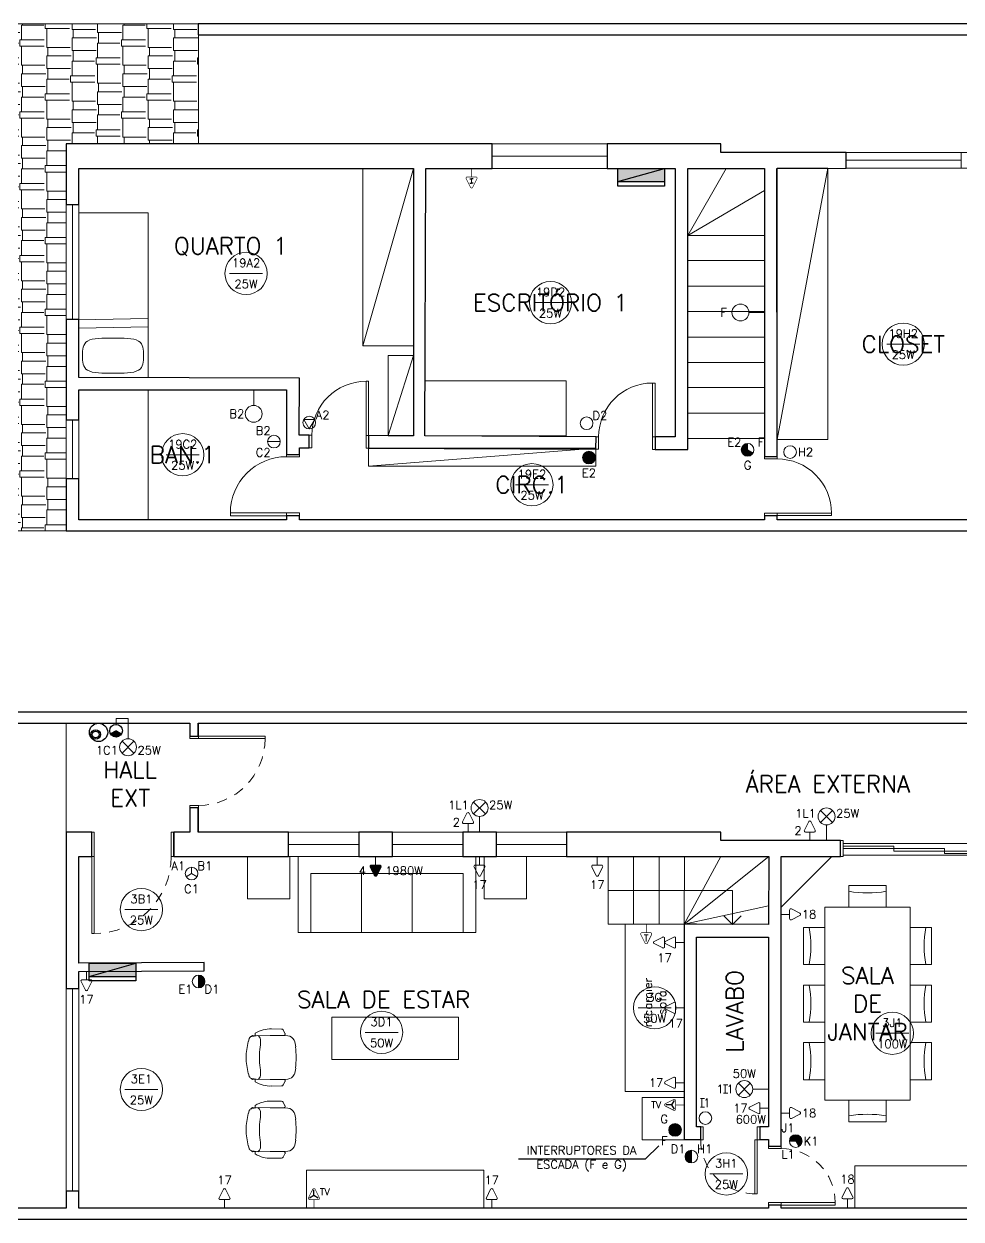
# Model space of a CAD drawing. Extents: x 0 to 175, y -16 to 63.
# Drawn here: x 14.13 to 25.22, y 32.58 to 46.73 of the extents above; entities that cross this region are included whole.
import ezdxf
from ezdxf.enums import TextEntityAlignment as Align

# ---------------------------------------------------------------- set-up
doc = ezdxf.new("R2010")
doc.units = 0
doc.header["$LTSCALE"] = 0.5
doc.header["$MEASUREMENT"] = 0
doc.linetypes.add('HIDDEN', pattern=[0.375, 0.25, -0.125])
doc.layers.get('0').update_dxf_attribs({"linetype": 'CONTINUOUS'})
for name, color, linetype, lineweight in [('ARQ - PAR01', 172, 'CONTINUOUS', 30), ('ELE01 - INTER', 100, 'CONTINUOUS', 15), ('ELE01 - INTER TXT', 100, 'CONTINUOUS', 9), ('ELE01 - LAMP', 50, 'CONTINUOUS', 20), ('ELE01 - LAMP NOVA', 190, 'CONTINUOUS', 20), ('ELE01 - LAMP TXT', 100, 'CONTINUOUS', 15), ('ELE01 - Q.DISTR', 4, 'CONTINUOUS', 30), ('ELE01 - TOM 127V', 130, 'CONTINUOUS', 15), ('ELE01 - TOM 127V NOVA', 180, 'CONTINUOUS', 20), ('ELE01 - TOM 127V TXT', 130, 'CONTINUOUS', 15), ('ELE01 - TOM 220V NOVA', 240, 'CONTINUOUS', 20), ('ELE01 - TOM 220V TXT', 242, 'CONTINUOUS', 15), ('ELE02 - TELEFONE', 170, 'CONTINUOUS', 9), ('TXT02', 2, 'CONTINUOUS', 20)]:
    doc.layers.add(name, color=color, linetype=linetype, lineweight=lineweight)
doc.layers.add('ARQ01', color=144, linetype='CONTINUOUS', lineweight=9, transparency=0.5)
doc.layers.add('ELE01 - INTER HATCH', color=100, linetype='CONTINUOUS', lineweight=15, transparency=0.45)
for name, color, linetype in [('AUX01', 1, 'CONTINUOUS'), ('ELE - GERAL', 50, 'CONTINUOUS'), ('ELE02 - TV', 170, 'CONTINUOUS'), ('ELE03 - CAMERAS', 3, 'CONTINUOUS'), ('ELE03 - SENSOR MOV', 3, 'CONTINUOUS')]:
    doc.layers.add(name, color=color, linetype=linetype)
doc.styles.add('ROMANS', font='romans.shx')
doc.styles.get("Standard").update_dxf_attribs({"font": 'romans.shx'})

# ---------------------------------------------------------------- blocks, each defined once
blk = doc.blocks.new('ARQ-SUP-NOVO')
h = blk.add_hatch()
h.set_pattern_fill('AR-RSHKE', color=256, scale=0.025, angle=270)
h.set_pattern_definition([(270, (0, 3), (0.3, -0.6375), [0.15, -0.125, 0.175, -0.075, 0.225, -0.1]), (270, (0.0125, 2.85), (0.3, -0.6375), [0.125, -0.475, 0.1, -0.15]), (270, (-0.01875, 2.55), (0.3, -0.6375), [0.075, -0.775]), (0, (0, 3), (0.3, 0.2125), [0.2875, -0.9125]), (0, (0, 2.85), (0.3, 0.2125), [0.28125, -0.91875]), (0, (0, 2.725), (0.3, 0.2125), [0.2625, -0.9375]), (0, (-0.01875, 2.55), (0.3, 0.2125), [0.2875, -0.9125]), (0, (-0.01875, 2.475), (0.3, 0.2125), [0.2875, -0.9125]), (0, (0, 2.25), (0.3, 0.2125), [0.275, -0.925])])
h.paths.add_polyline_path([(4.95, 4.58), (6.515, 4.58), (6.515, 6), (0, 6), (0, 0), (4.95, 0)])
h.paths.add_polyline_path([(2.642, 3.626), (2.642, 2.626), (2.142, 3.126)], flags=16)
for p, q in [((6.515, 4.58), (6.515, 6)), ((8.46, 2.19), (9.06, 4.29)), ((9.06, 1.126), (9.06, 4.29)), ((9.208, 4.29), (9.196, 1.126)), ((12.156, 1.112), (12.156, 4.29)), ((12.307, 3.495), (12.761, 4.29)), ((12.307, 4.29), (12.307, 1.112)), ((13.365, 1.08), (13.965, 4.291)), ((5.918, 2.515), (5.098, 2.499)), ((5.92, 2.415), (5.1, 2.399)), ((8.76, 1.127), (9.06, 2.076)), ((7.712, 1.808), (5.1, 1.815)), ((7.56, 1.671), (5.1, 1.671)), ((5.92, 1.671), (5.92, 0.13)), ((12.307, 0.962), (12.307, 1.112)), ((8.528, 0.767), (11.219, 0.979)), ((13.215, 0.179), (13.366, 0.18)), ((5.1, 0.13), (7.56, 0.13))]:
    blk.add_line(p, q)
for points in [[(6.515, 6), (0, 6), (0, 0), (4.95, 0), (4.95, 4.58), (6.515, 4.58)], [(9.06, 4.29), (8.46, 4.29), (8.46, 2.19), (9.06, 2.19)], [(13.365, 1.08), (13.965, 1.08), (13.965, 4.291), (13.365, 4.291)], [(5.1, 1.815), (5.1, 3.765), (5.92, 3.765), (5.92, 1.815)], [(5.505, 1.865), (5.55, 1.866), (5.595, 1.866), (5.638, 1.867), (5.678, 1.87), (5.716, 1.874), (5.751, 1.88), (5.781, 1.889), (5.806, 1.9), (5.826, 1.915), (5.841, 1.932), (5.851, 1.952), (5.858, 1.974), (5.863, 1.997), (5.865, 2.022), (5.866, 2.048), (5.866, 2.074), (5.866, 2.1), (5.865, 2.125), (5.863, 2.15), (5.858, 2.173), (5.851, 2.195), (5.841, 2.215), (5.826, 2.232), (5.806, 2.247), (5.781, 2.259), (5.751, 2.267), (5.716, 2.273), (5.678, 2.277), (5.638, 2.28), (5.595, 2.281), (5.55, 2.282), (5.505, 2.282), (5.461, 2.282), (5.416, 2.281), (5.373, 2.28), (5.333, 2.277), (5.295, 2.273), (5.26, 2.267), (5.23, 2.259), (5.205, 2.247), (5.185, 2.232), (5.17, 2.215), (5.16, 2.195), (5.153, 2.173), (5.148, 2.15), (5.146, 2.125), (5.145, 2.1), (5.145, 2.074), (5.145, 2.048), (5.146, 2.022), (5.148, 1.997), (5.153, 1.974), (5.16, 1.952), (5.17, 1.932), (5.185, 1.915), (5.205, 1.9), (5.23, 1.889), (5.26, 1.88), (5.295, 1.874), (5.333, 1.87), (5.373, 1.867), (5.416, 1.866), (5.461, 1.866)], [(8.76, 1.126), (8.76, 2.076), (9.06, 2.076), (9.06, 1.126)], [(9.196, 1.126), (10.868, 1.126), (10.868, 1.774), (9.196, 1.774)], [(8.528, 0.979), (11.219, 0.979), (11.219, 0.767), (8.528, 0.767)]]:
    blk.add_lwpolyline(points, close=True)
for points in [[(6.515, 6), (21.5, 6), (21.5, 0), (4.95, 0)], [(6.515, 5.87), (20.121, 5.87)], [(4.95, 3.862), (4.95, 4.58)], [(9.992, 4.58), (4.95, 4.58)], [(9.992, 4.58), (11.352, 4.58)], [(9.992, 4.58), (9.992, 4.29)], [(11.352, 4.58), (12.699, 4.58)], [(11.352, 4.58), (11.352, 4.29)], [(12.699, 4.58), (12.699, 4.48), (14.18, 4.48)], [(11.352, 4.435), (9.992, 4.435)], [(14.18, 4.48), (15.54, 4.48)], [(14.18, 4.48), (14.181, 4.291)], [(14.18, 4.386), (15.54, 4.386)], [(15.54, 4.48), (17.003, 4.48)], [(15.54, 4.293), (15.54, 4.48)], [(5.1, 3.862), (5.1, 4.29)], [(5.1, 4.29), (9.06, 4.29)], [(9.992, 4.29), (9.208, 4.29)], [(9.992, 4.29), (11.352, 4.29)], [(11.352, 4.29), (12.156, 4.29)], [(13.215, 4.29), (12.307, 4.29)], [(13.215, 4.29), (13.215, 0.88)], [(13.36, 4.29), (14.181, 4.291)], [(13.365, 0.88), (13.36, 4.29)], [(14.181, 4.291), (15.54, 4.293)], [(15.54, 4.293), (16.35, 4.293)], [(12.307, 3.495), (13.215, 4.027)], [(4.95, 3.862), (4.95, 2.502)], [(4.95, 3.862), (5.1, 3.862)], [(5.025, 3.862), (5.025, 2.502)], [(5.1, 3.862), (5.1, 2.502)], [(12.307, 3.495), (13.215, 3.495)], [(12.307, 3.198), (13.215, 3.198)], [(12.307, 2.898), (13.215, 2.898)], [(12.307, 2.598), (13.215, 2.598)], [(4.95, 2.502), (4.95, 1.316)], [(4.95, 2.502), (5.1, 2.502)], [(5.1, 1.815), (5.1, 2.502)], [(12.307, 2.293), (13.215, 2.293)], [(12.307, 1.993), (13.215, 1.993)], [(7.708, 1.132), (7.712, 1.808)], [(8.529, 1.128), (8.529, 1.77), (8.5, 1.77)], [(8.5, 1.77), (8.5, 0.979), (8.528, 0.979)], [(11.921, 1.112), (11.921, 1.75), (11.889, 1.75)], [(11.889, 1.75), (11.889, 0.964), (11.921, 0.964)], [(5.1, 1.671), (5.1, 1.316)], [(7.56, 0.905), (7.56, 1.671)], [(12.307, 1.695), (13.215, 1.695)], [(4.95, 1.316), (4.95, 0.616)], [(4.95, 1.316), (5.1, 1.316)], [(5.025, 1.316), (5.025, 0.616)], [(5.1, 1.316), (5.1, 0.616)], [(12.307, 1.395), (13.215, 1.395)], [(7.708, 1.132), (7.828, 1.131)], [(7.828, 1.131), (7.858, 1.131), (7.858, 0.982), (7.828, 0.982)], [(7.828, 1.131), (7.828, 0.982)], [(8.529, 1.128), (8.5, 1.128)], [(8.529, 1.128), (8.528, 0.979)], [(8.529, 1.128), (9.06, 1.125)], [(11.221, 1.112), (9.196, 1.126)], [(11.221, 1.117), (11.22, 0.967)], [(11.221, 1.112), (11.251, 1.112), (11.251, 0.967), (11.22, 0.967)], [(11.921, 1.112), (11.889, 1.112)], [(11.921, 1.113), (11.92, 0.964)], [(12.156, 1.112), (11.921, 1.112)], [(12.307, 1.095), (13.215, 1.095)], [(7.71, 0.905), (7.71, 0.878), (7.56, 0.878), (7.56, 0.905)], [(7.56, 0.905), (7.71, 0.905)], [(7.71, 0.905), (7.71, 0.983)], [(7.71, 0.983), (7.828, 0.982)], [(8.528, 0.979), (11.22, 0.967)], [(11.92, 0.964), (12.307, 0.962)], [(13.215, 0.88), (13.215, 0.851), (13.365, 0.851), (13.365, 0.88)], [(13.215, 0.88), (13.365, 0.88)], [(4.95, 0.616), (4.95, 0)], [(4.95, 0.616), (5.1, 0.616)], [(5.1, 0.616), (5.1, 0.13)], [(7.71, 0.212), (6.894, 0.212), (6.894, 0.179), (7.56, 0.179), (7.56, 0.212)], [(7.56, 0.179), (7.56, 0.13)], [(7.56, 0.179), (7.71, 0.179)], [(7.71, 0.212), (7.71, 0.179)], [(7.71, 0.179), (7.71, 0.13)], [(13.215, 0.179), (13.215, 0.209), (14.008, 0.209)], [(13.215, 0.179), (13.215, 0.13)], [(13.366, 0.18), (14.008, 0.18), (14.008, 0.209)], [(13.366, 0.209), (13.366, 0.18)], [(13.366, 0.18), (13.366, 0.13)], [(7.71, 0.13), (13.215, 0.13)], [(16.351, 0.13), (13.366, 0.13)]]:
    blk.add_lwpolyline(points)
at = {"extrusion": (0, 0, -1)}
for centre, radius, start, end in [((-8.5, 1.128), 0.642, 0.3019, 90), ((-11.889, 1.112), 0.638, 0, 90), ((-13.366, 0.209), 0.642, 89.9157, 180)]:
    blk.add_arc(centre, radius, start, end, dxfattribs=at)
blk.add_arc((7.56, 0.212), 0.666, 90, 180)
at = {"char_height": 0.2, "attachment_point": 5, "style": 'ROMANS'}
for s, insert in [('QUARTO 1', (6.898, 3.363)), ('ESCRITÓRIO 1', (10.682, 2.701)), ('CLOSET', (14.856, 2.21)), ('BAN.1', (6.33, 0.901)), ('CIRC.1', (10.462, 0.546))]:
    blk.add_mtext_dynamic_manual_height_columns(s, width=2.70157, gutter_width=1, heights=[0], dxfattribs=dict(at, insert=insert))
blk = doc.blocks.new('Poltrona')
at = {"linetype": 'ByBlock'}
for p, q in [((191.115, 278.246), (191.128, 278.26)), ((191.121, 277.828), (191.115, 278.246)), ((191.116, 278.175), (191.127, 278.255)), ((191.15, 278.284), (191.186, 278.295)), ((191.602, 278.284), (191.567, 278.295)), ((191.637, 278.246), (191.625, 278.26)), ((191.637, 278.175), (191.625, 278.255)), ((191.632, 277.828), (191.637, 278.246)), ((191.115, 278.214), (191.089, 278.214)), ((191.637, 278.214), (191.664, 278.214)), ((191.039, 278.021), (191.04, 277.903)), ((191.114, 277.872), (191.117, 278.037)), ((191.638, 277.872), (191.635, 278.037)), ((191.714, 278.021), (191.713, 277.903)), ((191.051, 277.882), (191.092, 277.862)), ((191.702, 277.882), (191.66, 277.862))]:
    blk.add_line(p, q, dxfattribs=at)
for centre, radius, start, end in [((191.16, 278.253), 0.0328, 108.152, 177.2969), ((191.376, 277.594), 0.727, 74.8107, 105.1893), ((191.592, 278.253), 0.0328, 2.7031, 71.848), ((191.371, 278.038), 0.333, 148.0573, 182.9695), ((191.167, 278.203), 0.0523, 199.5385, 265.4123), ((191.191, 278.518), 0.368, 265.4109, 279.5754), ((191.376, 277.423), 0.742, 80.4247, 99.5753), ((191.561, 278.518), 0.368, 260.4246, 274.5891), ((191.586, 278.203), 0.0523, 274.5877, 340.4615), ((191.381, 278.038), 0.333, 357.0305, 31.9427), ((191.06, 277.9), 0.0207, 171.6738, 242.8287), ((191.1, 277.873), 0.0141, 236.5756, 356.1283), ((191.206, 277.834), 0.0857, 184.1914, 247.2111), ((191.546, 277.834), 0.0857, 292.7889, 355.8086), ((191.652, 277.873), 0.0141, 183.8717, 303.4244), ((191.692, 277.9), 0.0207, 297.1713, 8.3262), ((191.259, 277.937), 0.202, 244.7303, 267.8371), ((191.376, 278.979), 1.249, 264.2714, 275.7286), ((191.494, 277.937), 0.202, 272.1629, 295.2697)]:
    blk.add_arc(centre, radius, start, end, dxfattribs=at)
blk = doc.blocks.new('ARQ-TÉRREO-NOVO')
for p, q in [((4.95, 4.58), (4.95, 5.87)), ((6.416, 4.58), (6.416, 4.866)), ((14.745, 4.415), (14.745, 4.355)), ((5.1, 4.29), (5.1, 3.029)), ((13.411, 3.69), (14.011, 4.29)), ((7.847, 3.39), (7.847, 4.09)), ((7.847, 4.09), (9.647, 4.09)), ((8.447, 4.09), (8.447, 3.39)), ((9.047, 4.09), (9.047, 3.39)), ((9.647, 3.39), (9.647, 4.09)), ((11.365, 3.89), (12.836, 3.89)), ((12.836, 3.488), (12.836, 3.89)), ((14.213, 3.947), (14.213, 3.693)), ((14.213, 3.947), (14.653, 3.947)), ((14.653, 3.947), (14.653, 3.693)), ((12.836, 3.488), (12.734, 3.589)), ((12.836, 3.488), (12.938, 3.589)), ((12.411, 3.49), (12.265, 3.49)), ((12.265, 3.49), (12.265, 0.94)), ((13.261, 3.486), (12.411, 3.49)), ((13.674, 3.452), (13.929, 3.452)), ((13.674, 3.452), (13.674, 3.012)), ((15.192, 3.452), (14.938, 3.452)), ((15.192, 3.452), (15.192, 3.012)), ((12.411, 3.336), (13.261, 3.336)), ((5.1, 3.029), (6.582, 3.037)), ((6.582, 3.037), (6.582, 2.937)), ((13.674, 3.012), (13.929, 3.012)), ((15.192, 3.012), (14.938, 3.012)), ((6.582, 2.937), (5.1, 2.93)), ((13.674, 2.77), (13.929, 2.77)), ((13.674, 2.77), (13.674, 2.33)), ((15.192, 2.77), (14.938, 2.77)), ((15.192, 2.77), (15.192, 2.33)), ((13.674, 2.33), (13.929, 2.33)), ((15.192, 2.33), (14.938, 2.33)), ((13.674, 2.089), (13.929, 2.089)), ((13.674, 1.649), (13.674, 2.089)), ((15.192, 2.089), (14.938, 2.089)), ((15.192, 1.649), (15.192, 2.089)), ((13.674, 1.649), (13.929, 1.649)), ((15.192, 1.649), (14.938, 1.649)), ((14.213, 1.153), (14.213, 1.408)), ((14.653, 1.153), (14.653, 1.408)), ((14.213, 1.153), (14.653, 1.153))]:
    blk.add_line(p, q)
for points in [[(0, 0), (0, 6), (21.5, 6), (21.5, 0)], [(7.097, 3.79), (7.597, 3.79), (7.597, 4.29), (7.097, 4.29)], [(7.697, 3.39), (9.797, 3.39), (9.797, 4.29), (7.697, 4.29)], [(10.397, 3.79), (9.897, 3.79), (9.897, 4.29), (10.397, 4.29)], [(13.929, 3.693), (14.938, 3.693), (14.938, 1.408), (13.929, 1.408)], [(11.565, 1.51), (12.265, 1.51), (12.265, 3.49), (11.565, 3.49)], [(8.094, 1.89), (9.594, 1.89), (9.594, 2.39), (8.094, 2.39)], [(11.765, 0.94), (12.265, 0.94), (12.265, 1.44), (11.765, 1.44)], [(13.129, 0.94), (13.099, 0.94), (13.099, 0.3), (13.129, 0.3)], [(7.794, 0.58), (9.894, 0.58), (9.894, 0.13), (7.794, 0.13)], [(14.282, 0.13), (14.282, 0.63), (16.085, 0.63), (16.085, 0.13)]]:
    blk.add_lwpolyline(points, close=True)
for points in [[(6.416, 5.87), (0, 5.87)], [(6.416, 5.716), (6.416, 5.87)], [(6.515, 5.87), (6.515, 5.716)], [(21.364, 5.87), (6.515, 5.87)], [(6.515, 5.87), (18.924, 5.87)], [(6.515, 5.716), (6.416, 5.716)], [(6.416, 5.716), (6.416, 5.686), (7.305, 5.686)], [(7.305, 5.686), (7.305, 5.716), (6.515, 5.716)], [(6.515, 5.686), (6.515, 5.716)], [(6.416, 4.866), (6.416, 4.896), (6.515, 4.896), (6.515, 4.866)], [(6.515, 4.58), (6.515, 4.866), (6.416, 4.866)], [(4.95, 4.58), (4.95, 2.73)], [(4.95, 4.58), (5.253, 4.58)], [(5.283, 4.29), (5.253, 4.29), (5.253, 3.38), (5.283, 3.38), (5.283, 4.58)], [(5.253, 4.58), (5.283, 4.58)], [(5.253, 4.58), (5.253, 4.29)], [(6.223, 4.58), (6.193, 4.58), (6.193, 4.29), (6.223, 4.29)], [(6.223, 4.58), (6.416, 4.58)], [(6.223, 4.58), (6.223, 4.29)], [(7.583, 4.58), (6.515, 4.58)], [(7.583, 4.58), (8.413, 4.58)], [(7.583, 4.58), (7.583, 4.29)], [(8.413, 4.58), (8.813, 4.58)], [(8.413, 4.58), (8.413, 4.29)], [(8.813, 4.58), (9.643, 4.58)], [(8.813, 4.58), (8.813, 4.29)], [(9.643, 4.58), (10.043, 4.58)], [(9.643, 4.58), (9.643, 4.29)], [(10.043, 4.58), (10.873, 4.58)], [(10.043, 4.58), (10.043, 4.29)], [(10.873, 4.58), (12.699, 4.58)], [(10.873, 4.58), (10.873, 4.29)], [(12.699, 4.58), (12.699, 4.48), (14.115, 4.48)], [(7.583, 4.435), (8.413, 4.435)], [(8.813, 4.435), (9.643, 4.435)], [(10.043, 4.435), (10.873, 4.435)], [(14.115, 4.48), (14.145, 4.48), (14.145, 4.29), (14.115, 4.29)], [(14.115, 4.48), (14.115, 4.29)], [(14.145, 4.447), (15.955, 4.447)], [(14.745, 4.415), (14.145, 4.415)], [(5.1, 4.29), (5.253, 4.29)], [(6.223, 4.29), (7.583, 4.29)], [(7.583, 4.29), (8.413, 4.29)], [(8.413, 4.29), (8.813, 4.29)], [(8.813, 4.29), (9.643, 4.29)], [(9.643, 4.29), (10.043, 4.29)], [(10.043, 4.29), (10.873, 4.29)], [(10.873, 4.29), (13.265, 4.29)], [(12.265, 3.49), (11.365, 3.49), (11.365, 4.29)], [(11.665, 4.29), (11.665, 3.49)], [(11.966, 4.29), (11.966, 3.49)], [(12.265, 3.49), (13.265, 4.29)], [(12.265, 3.49), (12.699, 4.29)], [(12.266, 4.29), (12.265, 3.49)], [(13.261, 3.486), (13.265, 4.29)], [(13.411, 4.29), (14.115, 4.29)], [(13.411, 0.865), (13.411, 4.29)], [(14.011, 4.29), (14.011, 4.29), (13.411, 4.29), (13.411, 3.69)], [(14.145, 4.385), (15.345, 4.385)], [(15.955, 4.307), (14.145, 4.307)], [(14.745, 4.355), (15.955, 4.355)], [(15.955, 4.325), (15.345, 4.325), (15.345, 4.385)], [(12.265, 3.49), (13.262, 3.708)], [(12.411, 1.093), (12.411, 3.336)], [(13.261, 3.336), (13.261, 1.09)], [(5.1, 2.93), (5.1, 2.73)], [(4.95, 2.73), (4.95, 0.33)], [(4.95, 2.73), (5.1, 2.73)], [(5.025, 2.73), (5.025, 0.33)], [(5.1, 2.73), (5.1, 0.33)], [(12.411, 1.093), (12.46, 1.093)], [(12.46, 1.093), (12.49, 1.092), (12.49, 0.94), (12.459, 0.94)], [(12.46, 1.093), (12.459, 0.94)], [(13.159, 1.09), (13.129, 1.09), (13.129, 0.94), (13.159, 0.94)], [(13.261, 1.09), (13.159, 1.09)], [(13.159, 1.09), (13.159, 0.94)], [(12.265, 0.94), (12.459, 0.94)], [(13.159, 0.94), (13.261, 0.94)], [(13.261, 0.94), (13.261, 0.865)], [(13.261, 0.865), (13.261, 0.835), (13.411, 0.835), (13.411, 0.865)], [(13.261, 0.865), (13.411, 0.865)], [(4.95, 0.33), (4.95, 0.13)], [(4.95, 0.33), (5.1, 0.33)], [(5.1, 0.13), (5.1, 0.33)], [(13.261, 0.165), (13.261, 0.195), (14.051, 0.195)], [(13.261, 0.165), (13.261, 0.13)], [(13.261, 0.165), (13.411, 0.165)], [(13.411, 0.165), (14.051, 0.165), (14.051, 0.195)], [(13.411, 0.195), (13.411, 0.165)], [(13.411, 0.165), (13.411, 0.13)], [(4.95, 0.13), (0, 0.13)], [(5.1, 0.13), (13.261, 0.13)], [(13.411, 0.13), (16.285, 0.13)]]:
    blk.add_lwpolyline(points)
at = {"linetype": 'HIDDEN'}
for centre, radius, start, end in [((6.515, 5.686), 0.79, 270, 0), ((13.099, 0.94), 0.64, 179.8127, 270)]:
    blk.add_arc(centre, radius, start, end, dxfattribs=at)
at = {"linetype": 'HIDDEN', "extrusion": (0, 0, -1)}
for centre, radius, start, end in [((-5.283, 4.29), 0.91, 180, 270), ((-13.411, 0.195), 0.64, 90, 180)]:
    blk.add_arc(centre, radius, start, end, dxfattribs=at)
for centre, start, end in [((14.433, 5.091), 259.7047, 280.2953), ((12.531, 3.232), 349.7047, 10.2953), ((16.335, 3.232), 169.7047, 190.2953), ((12.531, 2.55), 349.7047, 10.2953), ((16.335, 2.55), 169.7047, 190.2953), ((12.531, 1.869), 349.7047, 10.2953), ((16.335, 1.869), 169.7047, 190.2953), ((14.433, 0.01), 79.7047, 100.2953)]:
    blk.add_arc(centre, 1.231, start, end)
at = {"xscale": -1, "rotation": 89.99999999999977}
blk.add_blockref('Poltrona', (285.402, 193.289), dxfattribs=at)
at = {"rotation": 90.00000000000014}
blk.add_blockref('Poltrona', (285.402, -190.318), dxfattribs=at)
at = {"char_height": 0.2, "attachment_point": 5, "style": 'ROMANS'}
for s, insert in [('HALL \\PEXT', (5.708, 5.15)), ('ÁREA EXTERNA', (13.964, 5.15)), ('SALA \\PDE \\PJANTAR', (14.433, 2.55)), ('SALA DE ESTAR', (8.708, 2.599))]:
    blk.add_mtext_dynamic_manual_height_columns(s, width=2.70157, gutter_width=1, heights=[0], dxfattribs=dict(at, insert=insert))
at = {"attachment_point": 5, "rotation": 90, "style": 'ROMANS'}
for s, width, insert, char_height in [('recamier\\Psofa', 0.24256, (11.916, 2.562), 0.1), ('LAVABO', 2.70157, (12.861, 2.459), 0.2)]:
    blk.add_mtext_dynamic_manual_height_columns(s, width=width, gutter_width=1, heights=[0], dxfattribs=dict(at, insert=insert, char_height=char_height))
blk = doc.blocks.new('ELE-LAMP')
at = {"layer": 'ELE01 - LAMP'}
blk.add_line((-0.195, 0), (0.195, 0), dxfattribs=at)
blk.add_circle((0, 0), 0.25, dxfattribs=at)
at = {"layer": 'ELE01 - LAMP TXT', "style": 'ROMANS'}
for tag, height, p in [('X', 0.1, (0, 0.125)), ('Y', 0.075, (0, -0.125))]:
    blk.add_attdef(tag, text='', height=height, dxfattribs=at).set_placement(p, align=Align.MIDDLE)
blk = doc.blocks.new('QUADRO DE DISTRIBUIÇÃO')
h = blk.add_hatch(color=256)
h.dxf.hatch_style = 1
h.paths.add_polyline_path([(-0.275, 0), (-0.275, -0.157), (0.275, 0)])
h = blk.add_hatch(color=7)
h.dxf.hatch_style = 1
h.paths.add_polyline_path([(-0.275, -0.157), (0.275, -0.157), (0.275, 0)])
for q in [(0.275, 0), (0.275, -0.157)]:
    blk.add_line((-0.275, -0.157), q)
blk.add_lwpolyline([(-0.275, 0), (0.275, 0), (0.275, -0.211), (-0.275, -0.211)], close=True)
blk = doc.blocks.new('*U361')
blk.add_lwpolyline([(-0.064, 0.123), (-0.013, 0.224, -0.618034), (0.013, 0.224), (0.064, 0.123, -0.557537), (0.051, 0.101), (-0.051, 0.101, -0.557537)], format="xyb", close=True)
blk.add_lwpolyline([(0, 0), (0, 0.101)])
blk = doc.blocks.new('*U362')
blk.add_lwpolyline([(-0.064, 0.123), (-0.013, 0.224, -0.618034), (0.013, 0.224), (0.064, 0.123, -0.557537), (0.051, 0.101), (-0.051, 0.101, -0.557537)], format="xyb", close=True)
blk.add_lwpolyline([(0, 0), (0, 0.101)])
blk = doc.blocks.new('*U363')
blk.add_lwpolyline([(-0.064, 0.123), (-0.013, 0.224, -0.618034), (0.013, 0.224), (0.064, 0.123, -0.557537), (0.051, 0.101), (-0.051, 0.101, -0.557537)], format="xyb", close=True)
blk.add_lwpolyline([(0, 0), (0, 0.101)])
blk = doc.blocks.new('*U356')
blk.add_lwpolyline([(-0.064, 0.123), (-0.013, 0.224, -0.618034), (0.013, 0.224), (0.064, 0.123, -0.557537), (0.051, 0.101), (-0.051, 0.101, -0.557537)], format="xyb", close=True)
blk.add_lwpolyline([(0, 0), (0, 0.101)])
blk = doc.blocks.new('*U357')
blk.add_lwpolyline([(0, 0), (0.101, 0)])
blk.add_lwpolyline([(0.123, 0.064), (0.224, 0.013, -0.618034), (0.224, -0.013), (0.123, -0.064, -0.557537), (0.101, -0.051), (0.101, 0.051, -0.557537)], format="xyb", close=True)
blk = doc.blocks.new('*U358')
blk.add_lwpolyline([(-0.123, -0.064), (-0.224, -0.013, -0.618034), (-0.224, 0.013), (-0.123, 0.064, -0.557537), (-0.101, 0.051), (-0.101, -0.051, -0.557537)], format="xyb", close=True)
blk.add_lwpolyline([(0, 0), (-0.101, 0)])
blk = doc.blocks.new('*U359')
blk.add_lwpolyline([(-0.123, -0.064), (-0.224, -0.013, -0.618034), (-0.224, 0.013), (-0.123, 0.064, -0.557537), (-0.101, 0.051), (-0.101, -0.051, -0.557537)], format="xyb", close=True)
blk.add_lwpolyline([(0, 0), (-0.101, 0)])
blk = doc.blocks.new('*U360')
blk.add_lwpolyline([(0, 0), (0.101, 0)])
blk.add_lwpolyline([(0.123, 0.064), (0.224, 0.013, -0.618034), (0.224, -0.013), (0.123, -0.064, -0.557537), (0.101, -0.051), (0.101, 0.051, -0.557537)], format="xyb", close=True)
blk = doc.blocks.new('*U347')
blk.add_lwpolyline([(-0.123, -0.064), (-0.224, -0.013, -0.618034), (-0.224, 0.013), (-0.123, 0.064, -0.557537), (-0.101, 0.051), (-0.101, -0.051, -0.557537)], format="xyb", close=True)
blk.add_lwpolyline([(0, 0), (-0.101, 0)])
blk = doc.blocks.new('*U348')
at = {"lineweight": 9}
h = blk.add_hatch(dxfattribs=at)
h.set_pattern_fill('ANSI31', color=256, scale=0.075, angle=270)
h.paths.add_polyline_path([(0, -0.232, -0.284079), (-0.013, -0.224), (-0.064, -0.123, -0.557537), (-0.051, -0.101), (0, -0.101)])
h = blk.add_hatch(dxfattribs=at)
h.set_pattern_fill('ANSI31', color=256, scale=0.075, angle=270)
h.paths.add_polyline_path([(0, -0.232, 0.284079), (0.013, -0.224), (0.064, -0.123, 0.557537), (0.051, -0.101), (0, -0.101)])
blk.add_lwpolyline([(0, 0), (0, -0.101)])
blk.add_lwpolyline([(0.064, -0.123), (0.013, -0.224, -0.618034), (-0.013, -0.224), (-0.064, -0.123, -0.557537), (-0.051, -0.101), (0.051, -0.101, -0.557537)], format="xyb", close=True)
blk = doc.blocks.new('*U349')
blk.add_lwpolyline([(0, 0), (0, -0.101)])
blk.add_lwpolyline([(0.064, -0.123), (0.013, -0.224, -0.618034), (-0.013, -0.224), (-0.064, -0.123, -0.557537), (-0.051, -0.101), (0.051, -0.101, -0.557537)], format="xyb", close=True)
blk = doc.blocks.new('*U350')
blk.add_lwpolyline([(0, 0), (0, -0.101)])
blk.add_lwpolyline([(0.064, -0.123), (0.013, -0.224, -0.618034), (-0.013, -0.224), (-0.064, -0.123, -0.557537), (-0.051, -0.101), (0.051, -0.101, -0.557537)], format="xyb", close=True)
blk = doc.blocks.new('*U351')
blk.add_lwpolyline([(-0.064, 0.123), (-0.013, 0.224, -0.618034), (0.013, 0.224), (0.064, 0.123, -0.557537), (0.051, 0.101), (-0.051, 0.101, -0.557537)], format="xyb", close=True)
blk.add_lwpolyline([(0, 0), (0, 0.101)])
blk = doc.blocks.new('*U343')
blk.add_lwpolyline([(0, 0), (0, -0.101)])
blk.add_lwpolyline([(0.064, -0.123), (0.013, -0.224, -0.618034), (-0.013, -0.224), (-0.064, -0.123, -0.557537), (-0.051, -0.101), (0.051, -0.101, -0.557537)], format="xyb", close=True)
blk = doc.blocks.new('*U340')
blk.add_lwpolyline([(-0.123, -0.064), (-0.224, -0.013, -0.618034), (-0.224, 0.013), (-0.123, 0.064, -0.557537), (-0.101, 0.051), (-0.101, -0.051, -0.557537)], format="xyb", close=True)
blk = doc.blocks.new('*U332')
blk.add_lwpolyline([(0, 0), (0.101, 0)])
blk.add_lwpolyline([(0.123, 0.064), (0.224, 0.013, -0.618034), (0.224, -0.013), (0.123, -0.064, -0.557537), (0.101, -0.051), (0.101, 0.051, -0.557537)], format="xyb", close=True)

msp = doc.modelspace()

# ---------------------------------------------------------------- hatches: boundary and pattern name
at = {"layer": 'ELE01 - INTER HATCH'}
h = msp.add_hatch(color=256, dxfattribs=at)
h.dxf.hatch_style = 1
h.paths.add_polyline_path([(22.6921, 41.7622, 0.4142136), (22.6171, 41.6872, 0.1316525), (22.6271, 41.6497), (22.6921, 41.6872)])
h = msp.add_hatch(color=256, dxfattribs=at)
h.dxf.hatch_style = 1
edge = h.paths.add_edge_path()
edge.add_arc((20.8142, 41.5949), 0.075, 0, 360)
h = msp.add_hatch(color=256, dxfattribs=at)
h.dxf.hatch_style = 1
h.paths.add_polyline_path([(22.6921, 41.6872), (22.6271, 41.6497, 0.5773503), (22.757, 41.6497)])
h = msp.add_hatch(color=256, dxfattribs=at)
h.dxf.hatch_style = 1
h.paths.add_polyline_path([(16.2706, 35.395, 0.4142136), (16.1956, 35.47), (16.1956, 35.32, 0.4142136)])
h = msp.add_hatch(color=256, dxfattribs=at)
h.dxf.hatch_style = 1
h.paths.add_polyline_path([(21.7588, 33.6378, -1), (21.9088, 33.6378)])
h = msp.add_hatch(color=256, dxfattribs=at)
h.dxf.hatch_style = 1
h.paths.add_polyline_path([(21.7588, 33.6378, 1), (21.9088, 33.6378)])
h = msp.add_hatch(color=256, dxfattribs=at)
h.dxf.hatch_style = 1
h.paths.add_polyline_path([(23.2982, 33.5707, 0.4142136), (23.1957, 33.5432, 0.1316525), (23.1857, 33.5057), (23.2607, 33.5057)])
h = msp.add_hatch(color=256, dxfattribs=at)
h.dxf.hatch_style = 1
h.paths.add_polyline_path([(23.2982, 33.5707), (23.2607, 33.5057), (23.2982, 33.4408, 0.1316525), (23.3256, 33.4682, 0.4142136)])
h = msp.add_hatch(color=256, dxfattribs=at)
h.dxf.hatch_style = 1
h.paths.add_polyline_path([(22.0268, 33.3981, 0.4142136), (21.9518, 33.3231, 0.4142136), (22.0268, 33.2481)])
at = {"layer": 'ELE03 - SENSOR MOV'}
h = msp.add_hatch(color=256, dxfattribs=at)
h.dxf.hatch_style = 1
h.paths.add_polyline_path([(15.219, 38.362), (15.154, 38.3245, 0.5773503), (15.2839, 38.3245)])

# ---------------------------------------------------------------- linework, layer by layer
at = {"layer": 'ARQ - PAR01'}
for points in [[(31.1774, 46.7281), (16.1921, 46.7281), (16.1921, 46.5981), (29.7981, 46.5981)], [(26.0281, 40.8581), (23.0433, 40.8581), (23.0433, 40.9078), (22.8921, 40.9075), (22.8921, 40.8581), (17.3877, 40.8581), (17.3877, 40.9075), (17.2374, 40.9075), (17.2374, 40.8581), (14.7774, 40.8581), (14.7774, 41.3441), (14.6274, 41.3441), (14.6274, 40.7281), (31.1774, 40.7281)], [(9.6774, 32.583), (31.1774, 32.583), (31.1774, 38.583), (9.6774, 38.583)], [(9.6774, 38.453), (16.0929, 38.453), (16.0929, 38.2991), (16.1921, 38.2991), (16.1921, 38.453), (28.601, 38.453), (28.601, 38.353), (28.751, 38.353), (28.751, 38.453), (31.0415, 38.453), (31.0415, 34.3295), (30.9038, 34.3295), (30.9038, 34.233), (31.0445, 34.233), (31.0445, 32.713), (29.8482, 32.713), (29.8482, 34.233), (30.3038, 34.233), (30.3038, 34.3295), (29.8482, 34.3295), (28.751, 34.3295), (28.751, 34.3795), (28.6082, 34.3795)], [(28.6082, 34.3795), (28.6082, 33.7455), (28.751, 33.745), (28.751, 34.233), (29.7482, 34.233), (29.7482, 32.713), (28.751, 32.713), (28.751, 33.1901), (28.6082, 33.19), (28.6082, 32.713), (26.1092, 32.713), (26.1093, 33.693), (25.9622, 33.693), (25.9621, 32.713), (23.0881, 32.713), (23.0881, 32.7477), (22.9381, 32.7477), (22.9381, 32.713), (14.7774, 32.713), (14.7774, 32.913), (14.6274, 32.913), (14.6274, 32.713), (9.6774, 32.713)]]:
    msp.add_lwpolyline(points, dxfattribs=at)
for points in [[(19.6695, 45.3081), (14.6274, 45.3081), (14.6274, 44.5902), (14.7774, 44.5902), (14.7774, 45.0181), (18.7374, 45.0181), (18.7377, 41.8533), (18.2061, 41.856), (18.2054, 41.707), (20.8975, 41.6949), (20.8981, 41.8404), (18.8736, 41.8537), (18.8853, 45.0181), (19.6695, 45.0181)], [(23.8577, 45.2081), (22.3762, 45.2081), (22.3762, 45.3081), (21.0295, 45.3081), (21.0295, 45.0181), (21.8337, 45.0181), (21.8336, 41.8404), (21.5985, 41.8404), (21.5978, 41.6917), (21.9841, 41.6899), (21.9841, 41.8397), (21.9842, 45.0181), (22.8921, 45.0181), (22.8921, 41.6076), (23.0423, 41.6079), (23.0377, 45.0181), (23.858, 45.0192)], [(17.3892, 42.5359), (14.7774, 42.5435), (14.7774, 43.2302), (14.6274, 43.2302), (14.6274, 42.0441), (14.7774, 42.0441), (14.7774, 42.3992), (17.2374, 42.3992), (17.2374, 41.6331), (17.3875, 41.6331), (17.3875, 41.7107), (17.5054, 41.7102), (17.5054, 41.8596), (17.3858, 41.8602)], [(17.2606, 37.163), (16.1921, 37.163), (16.1921, 37.4491), (16.0929, 37.4491), (16.0929, 37.163), (15.9006, 37.163), (15.9006, 36.873), (17.2606, 36.873)], [(14.9306, 37.163), (14.6274, 37.163), (14.6274, 35.3129), (14.7774, 35.3129), (14.7774, 35.5129), (16.2595, 35.5204), (16.2595, 35.6199), (14.7774, 35.6124), (14.7774, 36.873), (14.9306, 36.873)], [(18.4906, 37.163), (18.0906, 37.163), (18.0906, 36.873), (18.4906, 36.873)], [(19.7206, 37.163), (19.3206, 37.163), (19.3206, 36.873), (19.7206, 36.873)], [(23.7924, 37.063), (22.3762, 37.063), (22.3762, 37.163), (20.5506, 37.163), (20.5506, 36.873), (22.9424, 36.873), (22.9386, 36.069), (22.0881, 36.073), (21.9421, 36.073), (21.9421, 33.5231), (22.1365, 33.5231), (22.137, 33.5231), (22.137, 33.6756), (22.0881, 33.6757), (22.0881, 35.919), (22.9381, 35.919), (22.9386, 33.6731), (22.8372, 33.6734), (22.8367, 33.5231), (22.9381, 33.5231), (22.9381, 33.4477), (23.0881, 33.4477), (23.0881, 36.873), (23.7924, 36.8729)]]:
    msp.add_lwpolyline(points, close=True, dxfattribs=at)
at = {"layer": 'AUX01'}
for p, q in [((21.4817, 33.297), (21.6409, 33.4481)), ((19.9789, 33.297), (21.4817, 33.297))]:
    msp.add_line(p, q, dxfattribs=at)
at = {"layer": 'ELE - GERAL', "color": 3}
for p, q in [((19.4057, 44.8927), (19.4257, 44.8927)), ((19.4057, 44.8427), (19.4257, 44.8427)), ((19.4457, 44.8927), (19.4257, 44.8927)), ((19.4457, 44.8427), (19.4257, 44.8427))]:
    msp.add_line(p, q, dxfattribs=at)
at = {"layer": 'ELE - GERAL', "color": 3, "const_width": 0.0075}
msp.add_lwpolyline([(19.4257, 45.0181), (19.4257, 44.9172)], dxfattribs=at)
msp.add_lwpolyline([(19.4899, 44.8955), (19.4392, 44.7941, -0.618034), (19.4123, 44.7941), (19.3616, 44.8955, -0.5575365), (19.375, 44.9172), (19.4765, 44.9172, -0.5575365)], format="xyb", close=True, dxfattribs=at)
at = {"layer": 'ELE01 - INTER'}
for p, q in [((19.4257, 44.8427), (19.4257, 44.8927)), ((17.0124, 41.7849), (17.1624, 41.7849)), ((22.6921, 41.6872), (22.6921, 41.7622)), ((22.6921, 41.6872), (22.6271, 41.6497)), ((22.6921, 41.6872), (22.757, 41.6497)), ((16.1122, 36.673), (16.0472, 36.6355)), ((16.1122, 36.673), (16.1122, 36.748)), ((16.1122, 36.673), (16.1771, 36.6355)), ((16.1956, 35.47), (16.1956, 35.32)), ((21.9088, 33.6378), (21.7588, 33.6378)), ((23.2607, 33.5057), (23.2982, 33.5707)), ((22.0268, 33.3981), (22.0268, 33.2481)), ((23.2607, 33.5057), (23.1857, 33.5057)), ((23.2607, 33.5057), (23.2982, 33.4408))]:
    msp.add_line(p, q, dxfattribs=at)
msp.add_lwpolyline([(17.5703, 42.0471), (17.4404, 42.0471), (17.5054, 41.9346)], close=True, dxfattribs=at)
for centre in [(17.5054, 42.0096), (20.7868, 42.002), (17.0874, 41.7849), (22.6921, 41.6872), (23.195, 41.6608), (20.8142, 41.5949), (16.1122, 36.673), (16.1956, 35.395), (22.193, 33.7777), (21.8338, 33.6378), (23.2607, 33.5057), (22.0268, 33.3231)]:
    msp.add_circle(centre, 0.075, dxfattribs=at)
at = {"layer": 'ELE01 - INTER TXT'}
for p, q in [((22.4082, 34.1715), (22.4325, 34.1715)), ((22.4567, 34.1715), (22.4324, 34.1715)), ((22.1333, 34.0096), (22.1576, 34.0096)), ((22.1819, 34.0096), (22.1576, 34.0096)), ((22.4082, 34.0715), (22.4325, 34.0715)), ((22.4568, 34.0715), (22.4325, 34.0715)), ((22.1333, 33.9096), (22.1576, 33.9096)), ((22.1819, 33.9096), (22.1576, 33.9096))]:
    msp.add_line(p, q, dxfattribs=at)
at = {"layer": 'ELE01 - LAMP', "color": 2}
for p, q in [((22.7064, 43.3129), (22.8921, 43.3129)), ((16.8473, 42.2136), (16.8473, 42.3992))]:
    msp.add_line(p, q, dxfattribs=at)
at = {"layer": 'ELE01 - LAMP'}
for p, q in [((15.219, 38.437), (15.219, 38.5063)), ((15.219, 38.5063), (15.3602, 38.5063)), ((15.3602, 38.5063), (15.3602, 38.453)), ((15.3602, 38.2674), (15.3602, 38.453)), ((15.2895, 38.0967), (15.4309, 38.2381)), ((15.4309, 38.0967), (15.2895, 38.2381)), ((19.4499, 37.3779), (19.5913, 37.5193)), ((19.5913, 37.3779), (19.4499, 37.5193)), ((19.5206, 37.3486), (19.5206, 37.163)), ((22.5821, 34.0508), (22.7235, 34.1922)), ((22.7235, 34.0508), (22.5821, 34.1922)), ((22.7528, 34.1215), (22.9385, 34.1215))]:
    msp.add_line(p, q, dxfattribs=at)
at = {"layer": 'ELE01 - LAMP', "color": 2}
for centre in [(22.6064, 43.3129), (16.8473, 42.1136)]:
    msp.add_circle(centre, 0.1, dxfattribs=at)
at = {"layer": 'ELE01 - LAMP'}
for centre in [(15.3602, 38.1674), (19.5206, 37.4486), (22.6528, 34.1215)]:
    msp.add_circle(centre, 0.1, dxfattribs=at)
at = {"layer": 'ELE01 - LAMP NOVA'}
for p, q in [((23.5554, 37.2779), (23.6968, 37.4193)), ((23.6968, 37.2779), (23.5554, 37.4193)), ((23.6261, 37.2486), (23.6261, 37.063))]:
    msp.add_line(p, q, dxfattribs=at)
msp.add_circle((23.6261, 37.3486), 0.1, dxfattribs=at)
at = {"layer": 'ELE02 - TELEFONE', "const_width": 0.0075}
msp.add_lwpolyline([(21.4921, 36.073), (21.4921, 35.9722)], dxfattribs=at)
msp.add_lwpolyline([(21.5562, 35.9505), (21.5055, 35.849, -0.618034), (21.4787, 35.849), (21.4279, 35.9505, -0.5575365), (21.4413, 35.9722), (21.5428, 35.9722, -0.5575365)], format="xyb", close=True, dxfattribs=at)
at = {"layer": 'ELE02 - TV'}
for p, q in [((21.8245, 33.9858), (21.79, 33.935)), ((21.79, 33.935), (21.7231, 33.935)), ((21.79, 33.935), (21.8245, 33.8843)), ((17.5602, 32.8633), (17.5094, 32.8288)), ((17.5602, 32.8633), (17.5602, 32.9303)), ((17.6109, 32.8288), (17.5602, 32.8633))]:
    msp.add_line(p, q, dxfattribs=at)
at = {"layer": 'ELE02 - TV', "const_width": 0.0075}
for points in [[(21.8178, 33.8709), (21.7164, 33.9216, -0.618034), (21.7164, 33.9484), (21.8178, 33.9992, -0.5575365), (21.8395, 33.9858), (21.8395, 33.8843, -0.5575365)], [(17.496, 32.8355), (17.5468, 32.937, -0.618034), (17.5736, 32.937), (17.6243, 32.8355, -0.5575365), (17.6109, 32.8138), (17.5094, 32.8138, -0.5575365)]]:
    msp.add_lwpolyline(points, format="xyb", close=True, dxfattribs=at)
for points in [[(21.9404, 33.935), (21.8395, 33.935)], [(17.5602, 32.713), (17.5602, 32.8138)]]:
    msp.add_lwpolyline(points, dxfattribs=at)
at = {"layer": 'ELE03 - CAMERAS'}
for centre, radius in [((15.0112, 38.3429), 0.1083), ((14.9774, 38.3185), 0.0565), ((14.9774, 38.3185), 0.0403)]:
    msp.add_circle(centre, radius, dxfattribs=at)
at = {"layer": 'ELE03 - SENSOR MOV'}
for q in [(15.154, 38.3245), (15.2839, 38.3245)]:
    msp.add_line((15.219, 38.362), q, dxfattribs=at)
msp.add_circle((15.219, 38.362), 0.075, dxfattribs=at)

# ---------------------------------------------------------------- block references
ref = msp.add_blockref('ELE-LAMP', (18.3604, 34.793))
ref.add_attrib('Y', '50W', dxfattribs={"layer": 'ELE01 - LAMP TXT', "height": 0.1}).set_placement((18.3604, 34.668), align=Align.MIDDLE)
ref.add_attrib('X', '3D1', dxfattribs={"layer": 'ELE01 - LAMP TXT', "height": 0.1}).set_placement((18.3604, 34.918), align=Align.MIDDLE)
at = {"layer": 'ARQ01'}
for name, p in [('ARQ-SUP-NOVO', (9.6774, 40.7281)), ('ARQ-TÉRREO-NOVO', (9.6774, 32.583))]:
    msp.add_blockref(name, p, dxfattribs=at)
at = {"layer": 'ELE01 - LAMP'}
ref = msp.add_blockref('ELE-LAMP', (16.7575, 43.7751), dxfattribs=at)
ref.add_attrib('Y', '25W', dxfattribs={"layer": 'ELE01 - LAMP TXT', "height": 0.1, "style": 'ROMANS'}).set_placement((16.7575, 43.6501), align=Align.MIDDLE)
ref.add_attrib('X', '19A2', dxfattribs={"layer": 'ELE01 - LAMP TXT', "height": 0.1, "style": 'ROMANS'}).set_placement((16.7575, 43.9001), align=Align.MIDDLE)
ref = msp.add_blockref('ELE-LAMP', (20.3594, 43.4292), dxfattribs=at)
ref.add_attrib('Y', '25W', dxfattribs={"layer": 'ELE01 - LAMP TXT', "height": 0.1, "style": 'ROMANS'}).set_placement((20.3594, 43.3042), align=Align.MIDDLE)
ref.add_attrib('X', '19D2', dxfattribs={"layer": 'ELE01 - LAMP TXT', "height": 0.1, "style": 'ROMANS'}).set_placement((20.3594, 43.5542), align=Align.MIDDLE)
ref = msp.add_blockref('ELE-LAMP', (24.5329, 42.9381), dxfattribs=at)
ref.add_attrib('Y', '25W', dxfattribs={"layer": 'ELE01 - LAMP TXT', "height": 0.1, "style": 'ROMANS'}).set_placement((24.5329, 42.8131), align=Align.MIDDLE)
ref.add_attrib('X', '19H2', dxfattribs={"layer": 'ELE01 - LAMP TXT', "height": 0.1, "style": 'ROMANS'}).set_placement((24.5329, 43.0631), align=Align.MIDDLE)
ref = msp.add_blockref('ELE-LAMP', (16.0074, 41.6286), dxfattribs=at)
ref.add_attrib('Y', '25W', dxfattribs={"layer": 'ELE01 - LAMP TXT', "height": 0.1, "style": 'ROMANS'}).set_placement((16.0074, 41.5036), align=Align.MIDDLE)
ref.add_attrib('X', '19C2', dxfattribs={"layer": 'ELE01 - LAMP TXT', "height": 0.1, "style": 'ROMANS'}).set_placement((16.0074, 41.7536), align=Align.MIDDLE)
ref = msp.add_blockref('ELE-LAMP', (20.1399, 41.274), dxfattribs=at)
ref.add_attrib('Y', '25W', dxfattribs={"layer": 'ELE01 - LAMP TXT', "height": 0.1, "style": 'ROMANS'}).set_placement((20.1399, 41.149), align=Align.MIDDLE)
ref.add_attrib('X', '19E2', dxfattribs={"layer": 'ELE01 - LAMP TXT', "height": 0.1, "style": 'ROMANS'}).set_placement((20.1399, 41.399), align=Align.MIDDLE)
ref = msp.add_blockref('ELE-LAMP', (15.5185, 36.2465), dxfattribs=at)
ref.add_attrib('Y', '25W', dxfattribs={"layer": 'ELE01 - LAMP TXT', "height": 0.1}).set_placement((15.5185, 36.1215), align=Align.MIDDLE)
ref.add_attrib('X', '3B1', dxfattribs={"layer": 'ELE01 - LAMP TXT', "height": 0.1}).set_placement((15.5185, 36.3715), align=Align.MIDDLE)
ref = msp.add_blockref('ELE-LAMP', (21.5921, 35.083), dxfattribs=at)
ref.add_attrib('Y', '50W', dxfattribs={"layer": 'ELE01 - LAMP TXT', "height": 0.1}).set_placement((21.5921, 34.958), align=Align.MIDDLE)
ref.add_attrib('X', '3G', dxfattribs={"layer": 'ELE01 - LAMP TXT', "height": 0.1}).set_placement((21.5921, 35.208), align=Align.MIDDLE)
ref = msp.add_blockref('ELE-LAMP', (24.4041, 34.7821), dxfattribs=at)
ref.add_attrib('Y', '100W', dxfattribs={"layer": 'ELE01 - LAMP TXT', "height": 0.1}).set_placement((24.4041, 34.6571), align=Align.MIDDLE)
ref.add_attrib('X', '3J1', dxfattribs={"layer": 'ELE01 - LAMP TXT', "height": 0.1}).set_placement((24.4041, 34.9071), align=Align.MIDDLE)
ref = msp.add_blockref('ELE-LAMP', (15.5185, 34.1167), dxfattribs=at)
ref.add_attrib('Y', '25W', dxfattribs={"layer": 'ELE01 - LAMP TXT', "height": 0.1}).set_placement((15.5185, 33.9917), align=Align.MIDDLE)
ref.add_attrib('X', '3E1', dxfattribs={"layer": 'ELE01 - LAMP TXT', "height": 0.1}).set_placement((15.5185, 34.2417), align=Align.MIDDLE)
ref = msp.add_blockref('ELE-LAMP', (22.4401, 33.118), dxfattribs=at)
ref.add_attrib('Y', '25W', dxfattribs={"layer": 'ELE01 - LAMP TXT', "height": 0.1}).set_placement((22.4401, 32.993), align=Align.MIDDLE)
ref.add_attrib('X', '3H1', dxfattribs={"layer": 'ELE01 - LAMP TXT', "height": 0.1}).set_placement((22.4401, 33.243), align=Align.MIDDLE)
at = {"layer": 'ELE01 - Q.DISTR'}
for p in [(21.4316, 45.0181), (15.1759, 35.6127)]:
    msp.add_blockref('QUADRO DE DISTRIBUIÇÃO', p, dxfattribs=at)
at = {"layer": 'ELE01 - TOM 127V'}
for name, p in [('*U349', (19.5199, 36.873)), ('*U350', (20.9126, 36.873)), ('*U357', (23.0874, 36.1896)), ('*U340', (21.8099, 35.857)), ('*U358', (21.9413, 35.857)), ('*U343', (14.8688, 35.5166)), ('*U347', (21.9413, 35.083)), ('*U359', (21.9413, 34.197)), ('*U360', (23.0874, 33.8384)), ('*U361', (16.5022, 32.713)), ('*U362', (19.6644, 32.713)), ('*U363', (23.8737, 32.7227))]:
    msp.add_blockref(name, p, dxfattribs=at)
at = {"layer": 'ELE01 - TOM 127V', "xscale": -1}
msp.add_blockref('*U332', (22.9389, 33.8953), dxfattribs=at)
at = {"layer": 'ELE01 - TOM 127V NOVA'}
for name, p in [('*U351', (19.3833, 37.163)), ('*U356', (23.4273, 37.063))]:
    msp.add_blockref(name, p, dxfattribs=at)
at = {"layer": 'ELE01 - TOM 220V NOVA'}
msp.add_blockref('*U348', (18.2899, 36.873), dxfattribs=at)

# ---------------------------------------------------------------- texts
at = {"layer": 'ELE01 - INTER TXT', "char_height": 0.1, "attachment_point": 5}
for s, insert in [('F', (22.4064, 43.3129)), ('B2', (16.6473, 42.1136)), ('D2', (20.9443, 42.093)), ('B2', (16.9588, 41.9135)), ('E2', (22.5345, 41.7781)), ('F', (22.8496, 41.7781)), ('C2', (16.9588, 41.6563)), ('H2', (23.377, 41.6608)), ('E2', (20.8142, 41.413)), ('G', (22.6921, 41.5052)), ('A1', (15.9546, 36.764)), ('B1', (16.2697, 36.764)), ('C1', (16.1122, 36.4911)), ('E1', (16.038, 35.3041)), ('D1', (16.3531, 35.3041)), ('I1', (22.193, 33.9596)), ('G', (21.7052, 33.7664)), ('J1', (23.1697, 33.6633)), ('F', (21.7052, 33.5092)), ('K1', (23.4426, 33.5057)), ('D1', (21.8693, 33.414)), ('H1', (22.1843, 33.414)), ('L1', (23.1697, 33.3482))]:
    msp.add_mtext_dynamic_manual_height_columns(s, width=0.048591, gutter_width=12.5, heights=[0], dxfattribs=dict(at, insert=insert))
at = {"layer": 'ELE01 - INTER TXT', "insert": (17.6629, 42.1005), "char_height": 0.1, "attachment_point": 5, "rotation": 0}
msp.add_mtext_dynamic_manual_height_columns('A2', width=0.048591, gutter_width=12.5, heights=[0], dxfattribs=at)
at = {"layer": 'ELE01 - LAMP TXT', "char_height": 0.1, "attachment_point": 5}
for s, insert in [('1C1', (15.1102, 38.132)), ('25W', (15.6102, 38.132)), ('1L1', (19.2706, 37.484)), ('25W', (19.7706, 37.484)), ('1L1', (23.3761, 37.384)), ('25W', (23.8761, 37.384)), ('50W', (22.6528, 34.3051)), ('1I1', (22.4253, 34.1215))]:
    msp.add_mtext_dynamic_manual_height_columns(s, width=0.048591, gutter_width=12.5, heights=[0], dxfattribs=dict(at, insert=insert))
at = {"layer": 'ELE01 - TOM 127V TXT', "char_height": 0.1, "attachment_point": 5}
for s, insert in [('2', (19.2448, 37.2793)), ('2', (23.2889, 37.1793)), ('17', (19.5199, 36.5407)), ('17', (20.9126, 36.5407)), ('18', (23.4196, 36.1899)), ('17', (21.7089, 35.675)), ('17', (14.8688, 35.1843)), ('17', (21.8403, 34.901)), ('17', (21.609, 34.197)), ('17', (22.6066, 33.8953)), ('600W', (22.7296, 33.7631)), ('18', (23.4196, 33.8387)), ('18', (23.8737, 33.055)), ('17', (16.5022, 33.0453)), ('17', (19.6644, 33.0453))]:
    msp.add_mtext_dynamic_manual_height_columns(s, width=0.048591, gutter_width=12.5, heights=[0], dxfattribs=dict(at, insert=insert))
at = {"layer": 'ELE01 - TOM 220V TXT', "char_height": 0.1}
for s, insert, attachment_point in [('4', (18.1751, 36.7057), 6), ('1980W', (18.4038, 36.7057), 4)]:
    msp.add_mtext_dynamic_manual_height_columns(s, width=0.048591, gutter_width=12.5, heights=[0], dxfattribs=dict(at, insert=insert, attachment_point=attachment_point))
at = {"layer": 'ELE02 - TELEFONE', "lineweight": 5, "char_height": 0.08, "attachment_point": 5, "style": 'ROMANS'}
for s, width, gutter_width, insert in [('T', 0.224919, 1, (21.4921, 35.9078)), ('TV', 0.048591, 12.5, (21.609, 33.9367)), ('TV', 0.224919, 1, (17.6892, 32.905))]:
    msp.add_mtext_dynamic_manual_height_columns(s, width=width, gutter_width=gutter_width, heights=[0], dxfattribs=dict(at, insert=insert))
at = {"layer": 'TXT02', "insert": (20.7269, 33.297), "char_height": 0.1, "attachment_point": 5, "style": 'ROMANS'}
msp.add_mtext_dynamic_manual_height_columns('INTERRUPTORES DA ESCADA (F e G)', width=1.674177, gutter_width=1, heights=[0], dxfattribs=at)

doc.saveas('drawing.dxf')
